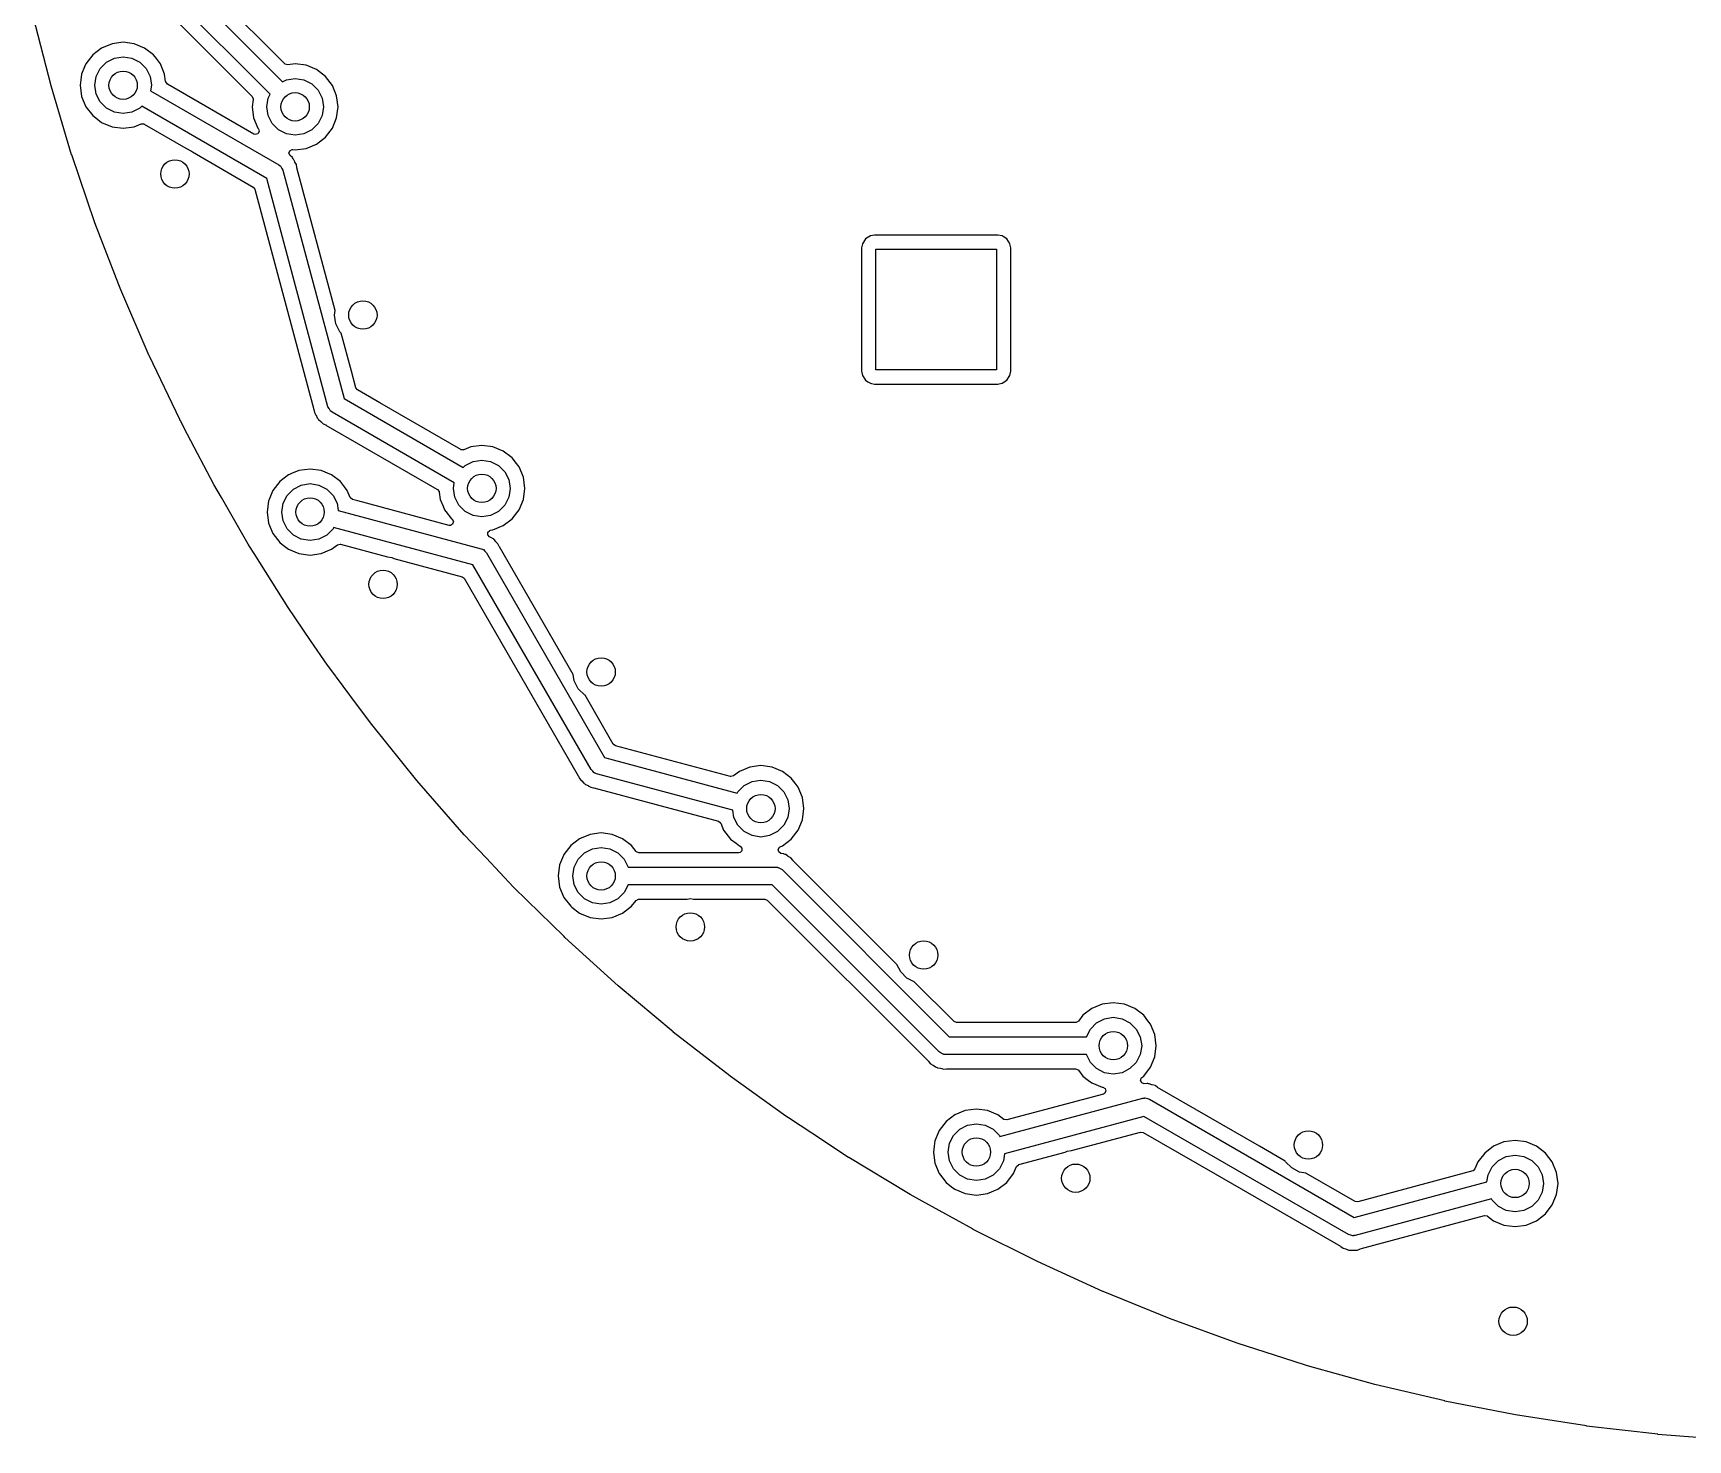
# Model space of a CAD drawing. Extents: x 0.8 to 5.53, y -4.15 to -1.35.
# Drawn here: x 3.499 to 4.417, y -3.527 to -2.747 of the extents above; entities that cross this region are included whole.
import ezdxf

# ---------------------------------------------------------------- set-up
doc = ezdxf.new("R2010")
doc.units = 0
doc.header["$MEASUREMENT"] = 0
doc.layers.add('BLACK', color=7, linetype='CONTINUOUS')

msp = doc.modelspace()

# ---------------------------------------------------------------- linework, layer by layer
at = {"layer": 'BLACK', "linetype": 'CONTINUOUS'}
for p, q in [((3.6386, -2.76368), (3.59189, -2.71696)), ((3.63042, -2.78057), (3.57503, -2.72519)), ((3.58343, -2.71967), (3.63738, -2.77361)), ((3.5699, -2.73122), (3.62048, -2.7818)), ((3.50889, -2.77586), (3.49895, -2.73729)), ((3.54274, -2.75252), (3.53699, -2.7549)), ((3.54891, -2.7517), (3.54274, -2.75252)), ((3.55508, -2.75252), (3.54891, -2.7517)), ((3.56083, -2.7549), (3.55508, -2.75252)), ((3.53205, -2.75869), (3.52826, -2.76363)), ((3.53699, -2.7549), (3.53205, -2.75869)), ((3.53617, -2.76629), (3.53965, -2.76281)), ((3.53965, -2.76281), (3.54404, -2.76057)), ((3.54404, -2.76057), (3.54891, -2.7598)), ((3.54891, -2.7598), (3.55378, -2.76057)), ((3.55378, -2.76057), (3.55817, -2.76281)), ((3.55817, -2.76281), (3.56165, -2.76629)), ((3.56577, -2.75869), (3.56083, -2.7549)), ((3.56083, -2.7549), (3.56083, -2.7549)), ((3.56736, -2.76076), (3.56577, -2.75869)), ((3.56956, -2.76363), (3.56736, -2.76076)), ((3.52546, -2.77252), (3.52506, -2.77555)), ((3.52588, -2.76938), (3.52546, -2.77252)), ((3.52756, -2.76531), (3.52588, -2.76938)), ((3.52826, -2.76363), (3.52756, -2.76531)), ((3.52826, -2.76363), (3.52826, -2.76363)), ((3.52826, -2.76363), (3.52826, -2.76363)), ((3.53316, -2.77555), (3.53393, -2.77068)), ((3.53393, -2.77068), (3.53617, -2.76629)), ((3.56165, -2.76629), (3.56389, -2.77068)), ((3.56389, -2.77068), (3.56466, -2.77555)), ((3.57194, -2.76938), (3.56956, -2.76363)), ((3.57248, -2.77349), (3.57194, -2.76938)), ((3.63738, -2.77361), (3.63947, -2.77255)), ((3.63879, -2.76384), (3.6386, -2.76368)), ((3.64022, -2.76422), (3.63879, -2.76384)), ((3.63947, -2.77255), (3.64433, -2.77178)), ((3.64433, -2.76368), (3.64022, -2.76422)), ((3.6505, -2.7645), (3.64433, -2.76368)), ((3.64433, -2.76368), (3.64433, -2.76368)), ((3.64433, -2.77178), (3.6492, -2.77255)), ((3.6492, -2.77255), (3.65359, -2.77479)), ((3.65626, -2.76688), (3.6505, -2.7645)), ((3.66119, -2.77067), (3.65626, -2.76688)), ((3.65626, -2.76688), (3.65626, -2.76688)), ((3.66121, -2.77068), (3.66119, -2.77067)), ((3.66498, -2.77561), (3.66121, -2.77068)), ((3.50891, -2.77593), (3.50889, -2.77586)), ((3.52033, -2.81408), (3.50891, -2.77593)), ((3.52506, -2.77555), (3.52588, -2.78172)), ((3.52588, -2.78172), (3.52826, -2.78747)), ((3.53393, -2.78042), (3.53316, -2.77555)), ((3.53617, -2.78481), (3.53393, -2.78042)), ((3.56466, -2.77555), (3.56416, -2.77867)), ((3.56416, -2.77867), (3.63528, -2.81973)), ((3.57253, -2.77374), (3.57248, -2.77349)), ((3.57343, -2.77491), (3.57253, -2.77374)), ((3.62144, -2.80263), (3.57343, -2.77491)), ((3.62048, -2.7818), (3.62104, -2.78316)), ((3.62935, -2.78266), (3.63042, -2.78057)), ((3.65359, -2.77479), (3.65707, -2.77827)), ((3.65707, -2.77827), (3.65931, -2.78266)), ((3.66737, -2.78136), (3.66498, -2.77561)), ((3.66818, -2.78753), (3.66737, -2.78136)), ((3.52826, -2.78747), (3.52826, -2.78747)), ((3.52826, -2.78747), (3.53205, -2.79241)), ((3.53965, -2.78829), (3.53617, -2.78481)), ((3.54404, -2.79053), (3.53965, -2.78829)), ((3.54891, -2.7913), (3.54404, -2.79053)), ((3.55378, -2.79053), (3.54891, -2.7913)), ((3.55817, -2.78829), (3.55378, -2.79053)), ((3.55925, -2.7872), (3.55817, -2.78829)), ((3.62859, -2.82724), (3.55925, -2.7872)), ((3.62103, -2.78341), (3.62049, -2.78753)), ((3.62049, -2.78753), (3.6213, -2.7937)), ((3.62104, -2.78316), (3.62103, -2.78341)), ((3.62858, -2.78753), (3.62935, -2.78266)), ((3.62935, -2.79239), (3.62858, -2.78753)), ((3.65931, -2.78266), (3.66008, -2.78753)), ((3.66008, -2.78753), (3.65931, -2.79239)), ((3.66737, -2.7937), (3.66818, -2.78753)), ((3.53205, -2.79241), (3.53373, -2.7937)), ((3.53373, -2.7937), (3.53699, -2.7962)), ((3.53699, -2.7962), (3.54274, -2.79858)), ((3.54274, -2.79858), (3.54891, -2.7994)), ((3.54891, -2.7994), (3.55508, -2.79858)), ((3.55508, -2.79858), (3.55891, -2.79699)), ((3.55891, -2.79699), (3.56039, -2.79699)), ((3.56039, -2.79699), (3.56062, -2.79711)), ((3.56062, -2.79711), (3.58361, -2.81038)), ((3.6213, -2.7937), (3.62368, -2.79945)), ((3.62368, -2.79945), (3.62368, -2.79945)), ((3.62368, -2.79945), (3.62394, -2.79978)), ((3.62394, -2.79978), (3.62432, -2.80121)), ((3.63159, -2.79678), (3.62935, -2.79239)), ((3.63508, -2.80027), (3.63159, -2.79678)), ((3.65707, -2.79678), (3.65359, -2.80027)), ((3.65931, -2.79239), (3.65707, -2.79678)), ((3.66119, -2.80439), (3.66498, -2.79945)), ((3.66498, -2.79945), (3.66737, -2.7937)), ((3.62215, -2.80287), (3.62144, -2.80263)), ((3.62358, -2.80249), (3.62215, -2.80287)), ((3.62432, -2.80121), (3.62358, -2.80249)), ((3.63947, -2.80251), (3.63508, -2.80027)), ((3.64433, -2.80328), (3.63947, -2.80251)), ((3.6492, -2.80251), (3.64433, -2.80328)), ((3.65359, -2.80027), (3.6492, -2.80251)), ((3.6505, -2.81056), (3.65626, -2.80818)), ((3.65626, -2.80818), (3.66119, -2.80439)), ((3.52035, -2.81415), (3.52033, -2.81408)), ((3.53324, -2.85183), (3.52035, -2.81415)), ((3.58361, -2.81038), (3.58689, -2.81205)), ((3.58689, -2.81205), (3.58742, -2.81258)), ((3.58742, -2.81258), (3.62112, -2.83204)), ((3.64087, -2.81329), (3.64132, -2.81188)), ((3.64155, -2.81459), (3.64087, -2.81329)), ((3.64132, -2.81188), (3.64263, -2.8112)), ((3.64279, -2.81563), (3.64155, -2.81459)), ((3.64263, -2.8112), (3.64304, -2.8112)), ((3.64294, -2.8159), (3.64279, -2.81563)), ((3.64325, -2.8163), (3.64294, -2.8159)), ((3.64304, -2.8112), (3.64433, -2.81137)), ((3.64348, -2.81653), (3.64325, -2.8163)), ((3.64416, -2.81799), (3.64348, -2.81653)), ((3.64348, -2.81653), (3.64348, -2.81653)), ((3.64424, -2.81814), (3.64416, -2.81799)), ((3.64504, -2.81954), (3.64424, -2.81814)), ((3.64433, -2.81137), (3.6505, -2.81056)), ((3.66254, -2.95392), (3.62859, -2.82724)), ((3.63528, -2.81973), (3.63597, -2.82027)), ((3.63597, -2.82027), (3.63613, -2.82035)), ((3.63613, -2.82035), (3.63618, -2.82044)), ((3.63618, -2.82044), (3.63638, -2.8206)), ((3.63638, -2.8206), (3.63694, -2.82168)), ((3.63694, -2.82168), (3.63757, -2.82272)), ((3.63757, -2.82272), (3.67152, -2.94941)), ((3.64533, -2.82113), (3.64504, -2.81954)), ((3.64536, -2.8213), (3.64533, -2.82113)), ((3.66658, -2.90047), (3.64536, -2.8213)), ((3.62112, -2.83204), (3.62202, -2.83321)), ((3.62202, -2.83321), (3.65475, -2.95535)), ((3.53327, -2.8519), (3.53324, -2.85183)), ((3.54657, -2.88635), (3.53327, -2.8519)), ((3.9591, -2.86346), (3.95864, -2.86576)), ((3.96084, -2.86084), (3.9591, -2.86346)), ((3.96346, -2.8591), (3.96084, -2.86084)), ((3.96576, -2.85864), (3.96346, -2.8591)), ((4.03424, -2.85864), (3.96576, -2.85864)), ((3.96576, -2.85864), (3.96576, -2.85864)), ((4.03654, -2.8591), (4.03424, -2.85864)), ((4.03424, -2.85864), (4.03424, -2.85864)), ((4.0372, -2.85954), (4.03654, -2.8591)), ((4.03654, -2.8591), (4.03654, -2.8591)), ((4.03654, -2.8591), (4.03654, -2.8591)), ((4.03916, -2.86084), (4.0372, -2.85954)), ((4.04003, -2.86215), (4.03916, -2.86084)), ((4.0409, -2.86346), (4.04003, -2.86215)), ((4.04136, -2.86576), (4.0409, -2.86346)), ((4.0409, -2.86346), (4.0409, -2.86346)), ((3.95864, -2.86576), (3.95864, -2.93424)), ((3.96654, -2.93346), (3.96654, -2.86654)), ((3.96654, -2.86654), (4.03346, -2.86654)), ((4.03346, -2.86654), (4.03346, -2.93346)), ((4.04136, -2.93424), (4.04136, -2.86576)), ((4.04136, -2.86576), (4.04136, -2.86576)), ((4.04136, -2.86576), (4.04136, -2.86576)), ((3.54761, -2.88905), (3.54657, -2.88635)), ((3.54764, -2.88912), (3.54761, -2.88905)), ((3.56341, -2.92569), (3.54764, -2.88912)), ((3.66617, -2.90304), (3.66658, -2.90047)), ((3.66694, -2.9079), (3.66617, -2.90304)), ((3.66918, -2.91229), (3.66694, -2.9079)), ((3.66995, -2.91307), (3.66918, -2.91229)), ((3.67562, -2.93424), (3.66995, -2.91307)), ((3.56345, -2.92576), (3.56341, -2.92569)), ((3.5803, -2.96101), (3.56345, -2.92576)), ((3.67809, -2.94343), (3.67562, -2.93424)), ((3.95864, -2.93424), (3.9591, -2.93654)), ((3.9591, -2.93654), (3.96084, -2.93916)), ((4.03346, -2.93346), (3.96654, -2.93346)), ((4.03916, -2.93916), (4.0409, -2.93654)), ((4.0409, -2.93654), (4.04136, -2.93424)), ((3.67899, -2.94461), (3.67809, -2.94343)), ((3.6914, -2.95177), (3.67899, -2.94461)), ((3.96084, -2.93916), (3.96215, -2.94003)), ((3.96215, -2.94003), (3.96346, -2.9409)), ((3.96346, -2.9409), (3.96403, -2.94101)), ((3.96403, -2.94101), (3.96576, -2.94136)), ((3.96576, -2.94136), (4.03424, -2.94136)), ((4.03424, -2.94136), (4.03562, -2.94108)), ((4.03424, -2.94136), (4.03424, -2.94136)), ((4.03562, -2.94108), (4.03654, -2.9409)), ((4.03654, -2.9409), (4.03916, -2.93916)), ((3.65475, -2.95535), (3.65478, -2.95551)), ((3.65478, -2.95551), (3.65505, -2.95703)), ((3.66317, -2.95496), (3.66254, -2.95392)), ((3.66373, -2.95605), (3.66317, -2.95496)), ((3.66392, -2.9562), (3.66373, -2.95605)), ((3.66398, -2.95629), (3.66392, -2.9562)), ((3.66414, -2.95637), (3.66398, -2.95629)), ((3.67152, -2.94941), (3.73756, -2.98754)), ((3.7362, -2.97764), (3.6914, -2.95177)), ((3.58063, -2.96169), (3.5803, -2.96101)), ((3.58066, -2.96175), (3.58063, -2.96169)), ((3.58463, -2.9693), (3.58066, -2.96175)), ((3.65505, -2.95703), (3.65506, -2.9571)), ((3.65506, -2.9571), (3.65571, -2.95822)), ((3.65571, -2.95822), (3.65587, -2.9585)), ((3.65587, -2.9585), (3.65595, -2.95865)), ((3.65595, -2.95865), (3.65663, -2.96011)), ((3.65663, -2.96011), (3.65663, -2.96011)), ((3.65663, -2.96011), (3.65663, -2.96011)), ((3.65663, -2.96011), (3.65686, -2.96034)), ((3.65686, -2.96034), (3.65716, -2.96074)), ((3.65716, -2.96074), (3.65732, -2.96102)), ((3.65732, -2.96102), (3.65856, -2.96205)), ((3.65856, -2.96205), (3.65868, -2.96217)), ((3.65868, -2.96217), (3.65983, -2.96331)), ((3.65983, -2.96331), (3.66129, -2.96399)), ((3.66129, -2.96399), (3.66144, -2.96407)), ((3.66144, -2.96407), (3.72289, -2.99955)), ((3.66483, -2.95691), (3.66414, -2.95637)), ((3.73265, -2.99607), (3.66483, -2.95691)), ((3.59922, -2.99699), (3.58463, -2.9693)), ((3.73642, -2.97775), (3.7362, -2.97764)), ((3.7379, -2.97775), (3.73642, -2.97775)), ((3.74173, -2.97616), (3.7379, -2.97775)), ((3.74791, -2.97535), (3.74173, -2.97616)), ((3.74304, -2.98422), (3.74791, -2.98345)), ((3.75408, -2.97616), (3.74791, -2.97535)), ((3.74791, -2.98345), (3.75277, -2.98422)), ((3.75983, -2.97854), (3.75408, -2.97616)), ((3.76477, -2.98233), (3.75983, -2.97854)), ((3.75983, -2.97854), (3.75983, -2.97854)), ((3.76713, -2.98541), (3.76477, -2.98233)), ((3.64071, -2.99167), (3.63577, -2.99546)), ((3.64129, -2.99143), (3.64071, -2.99167)), ((3.6424, -2.99097), (3.64129, -2.99143)), ((3.64646, -2.98929), (3.6424, -2.99097)), ((3.65263, -2.98847), (3.64646, -2.98929)), ((3.65881, -2.98929), (3.65263, -2.98847)), ((3.66456, -2.99167), (3.65881, -2.98929)), ((3.6695, -2.99546), (3.66456, -2.99167)), ((3.66456, -2.99167), (3.66456, -2.99167)), ((3.73756, -2.98754), (3.73865, -2.98645)), ((3.73865, -2.98645), (3.74304, -2.98422)), ((3.75277, -2.98422), (3.75716, -2.98645)), ((3.75716, -2.98645), (3.76065, -2.98994)), ((3.76065, -2.98994), (3.76288, -2.99433)), ((3.76856, -2.98727), (3.76713, -2.98541)), ((3.77094, -2.99302), (3.76856, -2.98727)), ((3.77175, -2.99919), (3.77094, -2.99302)), ((3.59925, -2.99705), (3.59922, -2.99699)), ((3.60346, -3.00434), (3.59925, -2.99705)), ((3.63147, -3.00164), (3.62993, -3.00536)), ((3.63198, -3.0004), (3.63147, -3.00164)), ((3.63577, -2.99546), (3.63198, -3.0004)), ((3.63198, -3.0004), (3.63198, -3.0004)), ((3.63198, -3.0004), (3.63198, -3.0004)), ((3.63989, -3.00306), (3.64338, -2.99958)), ((3.64338, -2.99958), (3.64777, -2.99734)), ((3.64777, -2.99734), (3.65263, -2.99657)), ((3.65263, -2.99657), (3.6575, -2.99734)), ((3.6575, -2.99734), (3.66189, -2.99958)), ((3.66189, -2.99958), (3.66538, -3.00306)), ((3.6717, -2.99833), (3.6695, -2.99546)), ((3.67329, -3.0004), (3.6717, -2.99833)), ((3.67487, -3.00423), (3.67329, -3.0004)), ((3.72289, -2.99955), (3.72338, -2.99983)), ((3.72338, -2.99983), (3.72428, -3.001)), ((3.72428, -3.001), (3.72433, -3.00125)), ((3.72433, -3.00125), (3.72487, -3.00537)), ((3.73216, -2.99919), (3.73265, -2.99607)), ((3.73293, -3.00406), (3.73216, -2.99919)), ((3.76288, -2.99433), (3.76365, -2.99919)), ((3.76365, -2.99919), (3.76288, -3.00406)), ((3.77094, -3.00537), (3.77175, -2.99919)), ((3.61831, -3.03006), (3.60346, -3.00434)), ((3.6296, -3.00615), (3.62879, -3.01232)), ((3.62993, -3.00536), (3.6296, -3.00615)), ((3.63689, -3.01232), (3.63766, -3.00745)), ((3.63766, -3.00745), (3.63989, -3.00306)), ((3.66538, -3.00306), (3.66761, -3.00745)), ((3.66761, -3.00745), (3.66824, -3.01141)), ((3.67499, -3.00446), (3.67487, -3.00423)), ((3.67616, -3.00536), (3.67499, -3.00446)), ((3.67911, -3.00615), (3.67616, -3.00536)), ((3.7297, -3.0197), (3.67911, -3.00615)), ((3.72487, -3.00537), (3.72638, -3.00899)), ((3.72638, -3.00899), (3.72726, -3.01112)), ((3.72726, -3.01112), (3.72794, -3.01201)), ((3.73517, -3.00845), (3.73293, -3.00406)), ((3.73865, -3.01193), (3.73517, -3.00845)), ((3.76065, -3.00845), (3.75716, -3.01193)), ((3.76288, -3.00406), (3.76065, -3.00845)), ((3.76477, -3.01606), (3.76856, -3.01112)), ((3.76856, -3.01112), (3.77094, -3.00537)), ((3.62879, -3.01232), (3.6296, -3.01849)), ((3.6296, -3.01849), (3.63198, -3.02424)), ((3.63766, -3.01719), (3.63689, -3.01232)), ((3.63989, -3.02158), (3.63766, -3.01719)), ((3.66824, -3.01141), (3.74749, -3.03264)), ((3.72794, -3.01201), (3.73104, -3.01606)), ((3.73045, -3.01975), (3.7297, -3.0197)), ((3.73173, -3.01901), (3.73045, -3.01975)), ((3.73104, -3.01606), (3.73104, -3.01606)), ((3.73104, -3.01606), (3.73104, -3.01606)), ((3.73104, -3.01606), (3.73138, -3.01631)), ((3.73138, -3.01631), (3.73211, -3.01759)), ((3.73211, -3.01759), (3.73173, -3.01901)), ((3.74304, -3.01417), (3.73865, -3.01193)), ((3.74791, -3.01494), (3.74304, -3.01417)), ((3.75277, -3.01417), (3.74791, -3.01494)), ((3.75716, -3.01193), (3.75277, -3.01417)), ((3.75408, -3.02223), (3.75983, -3.01985)), ((3.75983, -3.01985), (3.76477, -3.01606)), ((3.63198, -3.02424), (3.63198, -3.02424)), ((3.63198, -3.02424), (3.63577, -3.02918)), ((3.63577, -3.02918), (3.63699, -3.03011)), ((3.64338, -3.02506), (3.63989, -3.02158)), ((3.64777, -3.0273), (3.64338, -3.02506)), ((3.65263, -3.02807), (3.64777, -3.0273)), ((3.6575, -3.0273), (3.65263, -3.02807)), ((3.66189, -3.02506), (3.6575, -3.0273)), ((3.66538, -3.02158), (3.66189, -3.02506)), ((3.66571, -3.02092), (3.66538, -3.02158)), ((3.74298, -3.04162), (3.66571, -3.02092)), ((3.75123, -3.02497), (3.75129, -3.02349)), ((3.75223, -3.02606), (3.75123, -3.02497)), ((3.75129, -3.02349), (3.7522, -3.02267)), ((3.7522, -3.02267), (3.75238, -3.0225)), ((3.75368, -3.02674), (3.75223, -3.02606)), ((3.75238, -3.0225), (3.75279, -3.0224)), ((3.75279, -3.0224), (3.75408, -3.02223)), ((3.75391, -3.02696), (3.75368, -3.02674)), ((3.75368, -3.02674), (3.75368, -3.02674)), ((3.75368, -3.02674), (3.75368, -3.02674)), ((3.75431, -3.02727), (3.75391, -3.02696)), ((3.75459, -3.02743), (3.75431, -3.02727)), ((3.75562, -3.02867), (3.75459, -3.02743)), ((3.75574, -3.02879), (3.75562, -3.02867)), ((3.75688, -3.02993), (3.75574, -3.02879)), ((3.61917, -3.03154), (3.61831, -3.03006)), ((3.61921, -3.03161), (3.61917, -3.03154)), ((3.62157, -3.03535), (3.61921, -3.03161)), ((3.64044, -3.0653), (3.62157, -3.03535)), ((3.63699, -3.03011), (3.64071, -3.03297)), ((3.64071, -3.03297), (3.64646, -3.03535)), ((3.64646, -3.03535), (3.65263, -3.03617)), ((3.65263, -3.03617), (3.65881, -3.03535)), ((3.65881, -3.03535), (3.66456, -3.03297)), ((3.66456, -3.03297), (3.66785, -3.03045)), ((3.66785, -3.03045), (3.66928, -3.03006)), ((3.66928, -3.03006), (3.66952, -3.03011)), ((3.66952, -3.03011), (3.69556, -3.03709)), ((3.69556, -3.03709), (3.69799, -3.03747)), ((3.69799, -3.03747), (3.69909, -3.03804)), ((3.69909, -3.03804), (3.73701, -3.04819)), ((3.74749, -3.03264), (3.7483, -3.03299)), ((3.7483, -3.03299), (3.74848, -3.03302)), ((3.74848, -3.03302), (3.74855, -3.0331)), ((3.74855, -3.0331), (3.74878, -3.03319)), ((3.74878, -3.03319), (3.7496, -3.0341)), ((3.7496, -3.0341), (3.75048, -3.03494)), ((3.75048, -3.03494), (3.81606, -3.14852)), ((3.75756, -3.0314), (3.75688, -3.02993)), ((3.75764, -3.03155), (3.75756, -3.0314)), ((3.79858, -3.10246), (3.75764, -3.03155)), ((3.80856, -3.15521), (3.74298, -3.04162)), ((3.73701, -3.04819), (3.73818, -3.04909)), ((3.73818, -3.04909), (3.8014, -3.1586)), ((3.64048, -3.06536), (3.64044, -3.0653)), ((3.65293, -3.08351), (3.64048, -3.06536)), ((3.66236, -3.09727), (3.65293, -3.08351)), ((3.66301, -3.0982), (3.66236, -3.09727)), ((3.66305, -3.09826), (3.66301, -3.0982)), ((3.67895, -3.11962), (3.66305, -3.09826)), ((3.79913, -3.10591), (3.79858, -3.10246)), ((3.80137, -3.1103), (3.79913, -3.10591)), ((3.80485, -3.11378), (3.80137, -3.1103)), ((3.68683, -3.13021), (3.67895, -3.11962)), ((3.80523, -3.11398), (3.80485, -3.11378)), ((3.82086, -3.14105), (3.80523, -3.11398)), ((3.68688, -3.13026), (3.68683, -3.13021)), ((3.71188, -3.16126), (3.68688, -3.13026)), ((3.81606, -3.14852), (3.88966, -3.16824)), ((3.82203, -3.14195), (3.82086, -3.14105)), ((3.88585, -3.15905), (3.82203, -3.14195)), ((3.80944, -3.15605), (3.80856, -3.15521)), ((3.81026, -3.15695), (3.80944, -3.15605)), ((3.81049, -3.15705), (3.81026, -3.15695)), ((3.81056, -3.15712), (3.81049, -3.15705)), ((3.81074, -3.15716), (3.81056, -3.15712)), ((3.81155, -3.1575), (3.81074, -3.15716)), ((3.88713, -3.17775), (3.81155, -3.1575)), ((3.89081, -3.15619), (3.88752, -3.15872)), ((3.89656, -3.15381), (3.89081, -3.15619)), ((3.90273, -3.15299), (3.89656, -3.15381)), ((3.90891, -3.15381), (3.90273, -3.15299)), ((3.90273, -3.15299), (3.90273, -3.15299)), ((3.91466, -3.15619), (3.90891, -3.15381)), ((3.9196, -3.15998), (3.91466, -3.15619)), ((3.91466, -3.15619), (3.91466, -3.15619)), ((3.71193, -3.16132), (3.71188, -3.16126)), ((3.73811, -3.19133), (3.71193, -3.16132)), ((3.8014, -3.1586), (3.80148, -3.15875)), ((3.80148, -3.15875), (3.80216, -3.16021)), ((3.80216, -3.16021), (3.80216, -3.16021)), ((3.80216, -3.16021), (3.80216, -3.16021)), ((3.80216, -3.16021), (3.8033, -3.16135)), ((3.8033, -3.16135), (3.80342, -3.16148)), ((3.80342, -3.16148), (3.80445, -3.16272)), ((3.80445, -3.16272), (3.80473, -3.16288)), ((3.80473, -3.16288), (3.80513, -3.16318)), ((3.80513, -3.16318), (3.80536, -3.16341)), ((3.80536, -3.16341), (3.80536, -3.16341)), ((3.80536, -3.16341), (3.80682, -3.16409)), ((3.80682, -3.16409), (3.80697, -3.16417)), ((3.80697, -3.16417), (3.80837, -3.16498)), ((3.80837, -3.16498), (3.80996, -3.16526)), ((3.80996, -3.16526), (3.81012, -3.16529)), ((3.81012, -3.16529), (3.87921, -3.18381)), ((3.88609, -3.1591), (3.88585, -3.15905)), ((3.88752, -3.15872), (3.88609, -3.1591)), ((3.88999, -3.16758), (3.89348, -3.1641)), ((3.89348, -3.1641), (3.89787, -3.16186)), ((3.89787, -3.16186), (3.90273, -3.16109)), ((3.90273, -3.16109), (3.9076, -3.16186)), ((3.9076, -3.16186), (3.91199, -3.1641)), ((3.91199, -3.1641), (3.91547, -3.16758)), ((3.9217, -3.16272), (3.9196, -3.15998)), ((3.92339, -3.16492), (3.9217, -3.16272)), ((3.92577, -3.17067), (3.92339, -3.16492)), ((3.88966, -3.16824), (3.88999, -3.16758)), ((3.91547, -3.16758), (3.91771, -3.17197)), ((3.91771, -3.17197), (3.91848, -3.17684)), ((3.92658, -3.17684), (3.92577, -3.17067)), ((3.87921, -3.18381), (3.88038, -3.1847)), ((3.88038, -3.1847), (3.8805, -3.18493)), ((3.8805, -3.18493), (3.88208, -3.18876)), ((3.88776, -3.18171), (3.88713, -3.17775)), ((3.88999, -3.1861), (3.88776, -3.18171)), ((3.91771, -3.18171), (3.91547, -3.1861)), ((3.91848, -3.17684), (3.91771, -3.18171)), ((3.92339, -3.18876), (3.92577, -3.18301)), ((3.92577, -3.18301), (3.92658, -3.17684)), ((3.73816, -3.19138), (3.73811, -3.19133)), ((3.75027, -3.20421), (3.73816, -3.19138)), ((3.80218, -3.19353), (3.79724, -3.19732)), ((3.80793, -3.19114), (3.80218, -3.19353)), ((3.81411, -3.19033), (3.80793, -3.19114)), ((3.82028, -3.19114), (3.81411, -3.19033)), ((3.82603, -3.19353), (3.82028, -3.19114)), ((3.83097, -3.19732), (3.82603, -3.19353)), ((3.82603, -3.19353), (3.82603, -3.19353)), ((3.88208, -3.18876), (3.88587, -3.1937)), ((3.88587, -3.1937), (3.88895, -3.19606)), ((3.89348, -3.18958), (3.88999, -3.1861)), ((3.89787, -3.19182), (3.89348, -3.18958)), ((3.90273, -3.19259), (3.89787, -3.19182)), ((3.9076, -3.19182), (3.90273, -3.19259)), ((3.91199, -3.18958), (3.9076, -3.19182)), ((3.91547, -3.1861), (3.91199, -3.18958)), ((3.91466, -3.19749), (3.9196, -3.1937)), ((3.9196, -3.1937), (3.92339, -3.18876)), ((3.79325, -3.20276), (3.79213, -3.20545)), ((3.79346, -3.20225), (3.79325, -3.20276)), ((3.79724, -3.19732), (3.79346, -3.20225)), ((3.79346, -3.20225), (3.79346, -3.20225)), ((3.79346, -3.20225), (3.79346, -3.20225)), ((3.80137, -3.20492), (3.80485, -3.20144)), ((3.80485, -3.20144), (3.80924, -3.1992)), ((3.80924, -3.1992), (3.81411, -3.19843)), ((3.81411, -3.19843), (3.81897, -3.1992)), ((3.81897, -3.1992), (3.82336, -3.20144)), ((3.82336, -3.20144), (3.82685, -3.20492)), ((3.83349, -3.20061), (3.83097, -3.19732)), ((3.83366, -3.2008), (3.83349, -3.20061)), ((3.83502, -3.20136), (3.83366, -3.2008)), ((3.89046, -3.20136), (3.83502, -3.20136)), ((3.88895, -3.19606), (3.89081, -3.19749)), ((3.8912, -3.20122), (3.89046, -3.20136)), ((3.89081, -3.19749), (3.8912, -3.19765)), ((3.8912, -3.19765), (3.89224, -3.1987)), ((3.89224, -3.20017), (3.8912, -3.20122)), ((3.89224, -3.1987), (3.89224, -3.20017)), ((3.9123, -3.19944), (3.91309, -3.19819)), ((3.91262, -3.20088), (3.9123, -3.19944)), ((3.91386, -3.20167), (3.91262, -3.20088)), ((3.91309, -3.19819), (3.91346, -3.19799)), ((3.91346, -3.19799), (3.91466, -3.19749)), ((3.91544, -3.20195), (3.91386, -3.20167)), ((3.91572, -3.20211), (3.91544, -3.20195)), ((3.91619, -3.2023), (3.91572, -3.20211)), ((3.91649, -3.20238), (3.91619, -3.2023)), ((3.91766, -3.2032), (3.91649, -3.20238)), ((3.91649, -3.20238), (3.91649, -3.20238)), ((3.91649, -3.20238), (3.91649, -3.20238)), ((3.91782, -3.20331), (3.91766, -3.2032)), ((3.91796, -3.2034), (3.91782, -3.20331)), ((3.91936, -3.20421), (3.91796, -3.2034)), ((3.76549, -3.22035), (3.75027, -3.20421)), ((3.79107, -3.20801), (3.79026, -3.21418)), ((3.79213, -3.20545), (3.79107, -3.20801)), ((3.79836, -3.21418), (3.79913, -3.20931)), ((3.79913, -3.20931), (3.80137, -3.20492)), ((3.82685, -3.20492), (3.82906, -3.20926)), ((3.82906, -3.20926), (3.91099, -3.20926)), ((3.91099, -3.20926), (3.91186, -3.20938)), ((3.91186, -3.20938), (3.91204, -3.20937)), ((3.91204, -3.20937), (3.91213, -3.20942)), ((3.91213, -3.20942), (3.91238, -3.20946)), ((3.91238, -3.20946), (3.91341, -3.21011)), ((3.91341, -3.21011), (3.91447, -3.2107)), ((3.91447, -3.2107), (4.00722, -3.30344)), ((3.9204, -3.20545), (3.91936, -3.20421)), ((3.92051, -3.20557), (3.9204, -3.20545)), ((3.97824, -3.2633), (3.92051, -3.20557)), ((3.76554, -3.2204), (3.76549, -3.22035)), ((3.77303, -3.22775), (3.76554, -3.2204)), ((3.79026, -3.21418), (3.79107, -3.22035)), ((3.79107, -3.22035), (3.79346, -3.2261)), ((3.79913, -3.21904), (3.79836, -3.21418)), ((3.80137, -3.22343), (3.79913, -3.21904)), ((3.82906, -3.2191), (3.82685, -3.22343)), ((3.90896, -3.2191), (3.82906, -3.2191)), ((4.0017, -3.31184), (3.90896, -3.2191)), ((3.79354, -3.24786), (3.77303, -3.22775)), ((3.79346, -3.2261), (3.79346, -3.2261)), ((3.79346, -3.2261), (3.79724, -3.23104)), ((3.79724, -3.23104), (3.79777, -3.23144)), ((3.79777, -3.23144), (3.80218, -3.23483)), ((3.80485, -3.22692), (3.80137, -3.22343)), ((3.80924, -3.22916), (3.80485, -3.22692)), ((3.81411, -3.22993), (3.80924, -3.22916)), ((3.81897, -3.22916), (3.81411, -3.22993)), ((3.82336, -3.22692), (3.81897, -3.22916)), ((3.82685, -3.22343), (3.82336, -3.22692)), ((3.82603, -3.23483), (3.83097, -3.23104)), ((3.83097, -3.23104), (3.83349, -3.22775)), ((3.83349, -3.22775), (3.83477, -3.22701)), ((3.83477, -3.22701), (3.83502, -3.22699)), ((3.83502, -3.22699), (3.86184, -3.22699)), ((3.86184, -3.22699), (3.8636, -3.22671)), ((3.8636, -3.22671), (3.86536, -3.22699)), ((3.86536, -3.22699), (3.90489, -3.22699)), ((3.90489, -3.22699), (3.90625, -3.22756)), ((3.90625, -3.22756), (3.99566, -3.31697)), ((3.80218, -3.23483), (3.80793, -3.23721)), ((3.80793, -3.23721), (3.81411, -3.23802)), ((3.81411, -3.23802), (3.82028, -3.23721)), ((3.82028, -3.23721), (3.82603, -3.23483)), ((3.79398, -3.24829), (3.79354, -3.24786)), ((3.79403, -3.24834), (3.79398, -3.24829)), ((3.82352, -3.2751), (3.79403, -3.24834)), ((3.9803, -3.26734), (3.97824, -3.2633)), ((3.98378, -3.27082), (3.9803, -3.26734)), ((3.82358, -3.27515), (3.82352, -3.2751)), ((3.85409, -3.30075), (3.82358, -3.27515)), ((3.98782, -3.27288), (3.98378, -3.27082)), ((4.00992, -3.29498), (3.98782, -3.27288)), ((4.09209, -3.28533), (4.08634, -3.28771)), ((4.09826, -3.28452), (4.09209, -3.28533)), ((4.10444, -3.28533), (4.09826, -3.28452)), ((4.11019, -3.28771), (4.10444, -3.28533)), ((4.01128, -3.29555), (4.00992, -3.29498)), ((4.07735, -3.29555), (4.01128, -3.29555)), ((4.0776, -3.29553), (4.07735, -3.29555)), ((4.07888, -3.29479), (4.0776, -3.29553)), ((4.0814, -3.2915), (4.07888, -3.29479)), ((4.08634, -3.28771), (4.0814, -3.2915)), ((4.08552, -3.29911), (4.08901, -3.29562)), ((4.08901, -3.29562), (4.0934, -3.29338)), ((4.0934, -3.29338), (4.09826, -3.29261)), ((4.09826, -3.29261), (4.10313, -3.29338)), ((4.10313, -3.29338), (4.10752, -3.29562)), ((4.10752, -3.29562), (4.11101, -3.29911)), ((4.11513, -3.2915), (4.11019, -3.28771)), ((4.11019, -3.28771), (4.11019, -3.28771)), ((4.11749, -3.29457), (4.11513, -3.2915)), ((4.11892, -3.29644), (4.11749, -3.29457)), ((3.85414, -3.3008), (3.85409, -3.30075)), ((3.88554, -3.32513), (3.85414, -3.3008)), ((4.00722, -3.30344), (4.08332, -3.30344)), ((4.08332, -3.30344), (4.08552, -3.29911)), ((4.11101, -3.29911), (4.11324, -3.3035)), ((4.11324, -3.3035), (4.11401, -3.30836)), ((4.1213, -3.30219), (4.11892, -3.29644)), ((4.12211, -3.30836), (4.1213, -3.30219)), ((4.00277, -3.31243), (4.0017, -3.31184)), ((4.00379, -3.31308), (4.00277, -3.31243)), ((4.00404, -3.31312), (4.00379, -3.31308)), ((4.00413, -3.31317), (4.00404, -3.31312)), ((4.00431, -3.31316), (4.00413, -3.31317)), ((4.00518, -3.31328), (4.00431, -3.31316)), ((4.08332, -3.31328), (4.00518, -3.31328)), ((4.08552, -3.31762), (4.08332, -3.31328)), ((4.11324, -3.31323), (4.11101, -3.31762)), ((4.11401, -3.30836), (4.11324, -3.31323)), ((4.1213, -3.31453), (4.12211, -3.30836)), ((3.99566, -3.31697), (3.99577, -3.31709)), ((3.99577, -3.31709), (3.99681, -3.31833)), ((3.99681, -3.31833), (3.99821, -3.31914)), ((3.99821, -3.31914), (3.99835, -3.31923)), ((3.99835, -3.31923), (3.99968, -3.32016)), ((3.99968, -3.32016), (3.99999, -3.32024)), ((3.99999, -3.32024), (4.00045, -3.32043)), ((4.00045, -3.32043), (4.00073, -3.32059)), ((4.00073, -3.32059), (4.00073, -3.32059)), ((4.00073, -3.32059), (4.00232, -3.32087)), ((4.00232, -3.32087), (4.00248, -3.32091)), ((4.00248, -3.32091), (4.00322, -3.3211)), ((4.00322, -3.3211), (4.00404, -3.32132)), ((4.00404, -3.32132), (4.00565, -3.32118)), ((4.00404, -3.32132), (4.00404, -3.32132)), ((4.00404, -3.32132), (4.00404, -3.32132)), ((4.00565, -3.32118), (4.00582, -3.32118)), ((4.00582, -3.32118), (4.07735, -3.32118)), ((4.07735, -3.32118), (4.07871, -3.32174)), ((4.07871, -3.32174), (4.07888, -3.32193)), ((4.07888, -3.32193), (4.0814, -3.32522)), ((4.08901, -3.3211), (4.08552, -3.31762)), ((4.0934, -3.32334), (4.08901, -3.3211)), ((4.09826, -3.32411), (4.0934, -3.32334)), ((4.10313, -3.32334), (4.09826, -3.32411)), ((4.10752, -3.3211), (4.10313, -3.32334)), ((4.11101, -3.31762), (4.10752, -3.3211)), ((4.11513, -3.32522), (4.11892, -3.32028)), ((4.11892, -3.32028), (4.1213, -3.31453)), ((3.88562, -3.32519), (3.88554, -3.32513)), ((3.88568, -3.32524), (3.88562, -3.32519)), ((3.91664, -3.34737), (3.88568, -3.32524)), ((4.0814, -3.32522), (4.08448, -3.32758)), ((4.08448, -3.32758), (4.08634, -3.32901)), ((4.08634, -3.32901), (4.09209, -3.33139)), ((4.09209, -3.33139), (4.09247, -3.33144)), ((4.09247, -3.33144), (4.09251, -3.33145)), ((4.09251, -3.33145), (4.09379, -3.33219)), ((4.09379, -3.33219), (4.09417, -3.33361)), ((4.11335, -3.32771), (4.11379, -3.3263)), ((4.11403, -3.32902), (4.11335, -3.32771)), ((4.11379, -3.3263), (4.1141, -3.32601)), ((4.11544, -3.32947), (4.11403, -3.32902)), ((4.1141, -3.32601), (4.11513, -3.32522)), ((4.11704, -3.32933), (4.11544, -3.32947)), ((4.11725, -3.32938), (4.11704, -3.32933)), ((4.11735, -3.32941), (4.11725, -3.32938)), ((4.11785, -3.32947), (4.11735, -3.32941)), ((4.11817, -3.32947), (4.11785, -3.32947)), ((4.11968, -3.33003), (4.11817, -3.32947)), ((4.11817, -3.32947), (4.11817, -3.32947)), ((4.11985, -3.33008), (4.11968, -3.33003)), ((4.12141, -3.3305), (4.11985, -3.33008)), ((4.12166, -3.33067), (4.12141, -3.3305)), ((4.12273, -3.33142), (4.12166, -3.33067)), ((4.12287, -3.33151), (4.12273, -3.33142)), ((4.17939, -3.36414), (4.12287, -3.33151)), ((4.0354, -3.35877), (4.11463, -3.33754)), ((4.09275, -3.33523), (4.03921, -3.34957)), ((4.09343, -3.33489), (4.09275, -3.33523)), ((4.09417, -3.33361), (4.09343, -3.33489)), ((4.11463, -3.33754), (4.11551, -3.33743)), ((4.11551, -3.33743), (4.11567, -3.33737)), ((4.11567, -3.33737), (4.11578, -3.3374)), ((4.11578, -3.3374), (4.11602, -3.33737)), ((4.11602, -3.33737), (4.11718, -3.33774)), ((4.11718, -3.33774), (4.11837, -3.33803)), ((4.11837, -3.33803), (4.23195, -3.40361)), ((3.91808, -3.34839), (3.91664, -3.34737)), ((3.91814, -3.34844), (3.91808, -3.34839)), ((3.93109, -3.35695), (3.91814, -3.34844)), ((4.00546, -3.3505), (4.00167, -3.35544)), ((4.0104, -3.34671), (4.00546, -3.3505)), ((4.01615, -3.34433), (4.0104, -3.34671)), ((4.02232, -3.34352), (4.01615, -3.34433)), ((4.02849, -3.34433), (4.02232, -3.34352)), ((4.03424, -3.34671), (4.02849, -3.34433)), ((4.03754, -3.34924), (4.03424, -3.34671)), ((4.03774, -3.34938), (4.03754, -3.34924)), ((4.03921, -3.34957), (4.03774, -3.34938)), ((4.11521, -3.34757), (4.03792, -3.36828)), ((4.2288, -3.41315), (4.11521, -3.34757)), ((3.95141, -3.37032), (3.93109, -3.35695)), ((4.00134, -3.35625), (3.99929, -3.36119)), ((4.00167, -3.35544), (4.00134, -3.35625)), ((4.00167, -3.35544), (4.00167, -3.35544)), ((4.00167, -3.35544), (4.00167, -3.35544)), ((4.00734, -3.3625), (4.00958, -3.35811)), ((4.00958, -3.35811), (4.01306, -3.35462)), ((4.01306, -3.35462), (4.01745, -3.35239)), ((4.01745, -3.35239), (4.02232, -3.35162)), ((4.02232, -3.35162), (4.02719, -3.35239)), ((4.02719, -3.35239), (4.03158, -3.35462)), ((4.03158, -3.35462), (4.03506, -3.35811)), ((4.03506, -3.35811), (4.0354, -3.35877)), ((4.07502, -3.36651), (4.11332, -3.35625)), ((4.11332, -3.35625), (4.11479, -3.35644)), ((4.11479, -3.35644), (4.15476, -3.37952)), ((3.9989, -3.36414), (3.99847, -3.36737)), ((3.99847, -3.36737), (3.99929, -3.37354)), ((3.99929, -3.36119), (3.9989, -3.36414)), ((4.00657, -3.36737), (4.00734, -3.3625)), ((4.00734, -3.37223), (4.00657, -3.36737)), ((4.03792, -3.36828), (4.0373, -3.37223)), ((4.04584, -3.37433), (4.07148, -3.36746)), ((4.07148, -3.36746), (4.07259, -3.3669)), ((4.07259, -3.3669), (4.07502, -3.36651)), ((4.19358, -3.37234), (4.17939, -3.36414)), ((4.30431, -3.36793), (4.30052, -3.37287)), ((4.30925, -3.36414), (4.30431, -3.36793)), ((4.315, -3.36176), (4.30925, -3.36414)), ((4.32117, -3.36095), (4.315, -3.36176)), ((4.31631, -3.36982), (4.32117, -3.36905)), ((4.32734, -3.36176), (4.32117, -3.36095)), ((4.32117, -3.36095), (4.32117, -3.36095)), ((4.32117, -3.36905), (4.32604, -3.36982)), ((4.3331, -3.36414), (4.32734, -3.36176)), ((4.33803, -3.36793), (4.3331, -3.36414)), ((4.3331, -3.36414), (4.3331, -3.36414)), ((4.3399, -3.37036), (4.33803, -3.36793)), ((3.95148, -3.37036), (3.95141, -3.37032)), ((3.98468, -3.3904), (3.95148, -3.37036)), ((3.99929, -3.37354), (4.00167, -3.37929)), ((4.00958, -3.37662), (4.00734, -3.37223)), ((4.01306, -3.38011), (4.00958, -3.37662)), ((4.03506, -3.37662), (4.03158, -3.38011)), ((4.0373, -3.37223), (4.03506, -3.37662)), ((4.04297, -3.37929), (4.04456, -3.37545)), ((4.04456, -3.37545), (4.0456, -3.37441)), ((4.0456, -3.37441), (4.04584, -3.37433)), ((4.19378, -3.37272), (4.19358, -3.37234)), ((4.19726, -3.3762), (4.19378, -3.37272)), ((4.20165, -3.37844), (4.19726, -3.3762)), ((4.2051, -3.37899), (4.20165, -3.37844)), ((4.29765, -3.37783), (4.23384, -3.39493)), ((4.29789, -3.37775), (4.29765, -3.37783)), ((4.29893, -3.3767), (4.29789, -3.37775)), ((4.30052, -3.37287), (4.29893, -3.3767)), ((4.3062, -3.37993), (4.30843, -3.37554)), ((4.30843, -3.37554), (4.31192, -3.37205)), ((4.31192, -3.37205), (4.31631, -3.36982)), ((4.32604, -3.36982), (4.33043, -3.37205)), ((4.33043, -3.37205), (4.33391, -3.37554)), ((4.33391, -3.37554), (4.33615, -3.37993)), ((4.34182, -3.37287), (4.3399, -3.37036)), ((4.34421, -3.37862), (4.34182, -3.37287)), ((4.34502, -3.38479), (4.34421, -3.37862)), ((4.00167, -3.37929), (4.00185, -3.37952)), ((4.00185, -3.37952), (4.00546, -3.38423)), ((4.00546, -3.38423), (4.00853, -3.38659)), ((4.00853, -3.38659), (4.0104, -3.38802)), ((4.01745, -3.38234), (4.01306, -3.38011)), ((4.02232, -3.38311), (4.01745, -3.38234)), ((4.02719, -3.38234), (4.02232, -3.38311)), ((4.03158, -3.38011), (4.02719, -3.38234)), ((4.03424, -3.38802), (4.03918, -3.38423)), ((4.03918, -3.38423), (4.04297, -3.37929)), ((4.15476, -3.37952), (4.22429, -3.41966)), ((4.23238, -3.39474), (4.2051, -3.37899)), ((4.23195, -3.40361), (4.30557, -3.38388)), ((4.30557, -3.38388), (4.3062, -3.37993)), ((4.33615, -3.37993), (4.33692, -3.38479)), ((4.33692, -3.38479), (4.33615, -3.38966)), ((4.34421, -3.39097), (4.34502, -3.38479)), ((3.98557, -3.39094), (3.98468, -3.3904)), ((3.98564, -3.39097), (3.98557, -3.39094)), ((3.99215, -3.39457), (3.98564, -3.39097)), ((4.02051, -3.41021), (3.99215, -3.39457)), ((4.0104, -3.38802), (4.01615, -3.3904)), ((4.01615, -3.3904), (4.02232, -3.39121)), ((4.02232, -3.39121), (4.02849, -3.3904)), ((4.02849, -3.3904), (4.03424, -3.38802)), ((4.23384, -3.39493), (4.23238, -3.39474)), ((4.3081, -3.39339), (4.23253, -3.41364)), ((4.30843, -3.39405), (4.3081, -3.39339)), ((4.31192, -3.39753), (4.30843, -3.39405)), ((4.33391, -3.39405), (4.33043, -3.39753)), ((4.33615, -3.38966), (4.33391, -3.39405)), ((4.33803, -3.40166), (4.34182, -3.39672)), ((4.34182, -3.39672), (4.34421, -3.39097)), ((4.2352, -3.4211), (4.30428, -3.40259)), ((4.30428, -3.40259), (4.30575, -3.40278)), ((4.30575, -3.40278), (4.30596, -3.40292)), ((4.30596, -3.40292), (4.30925, -3.40545)), ((4.30925, -3.40545), (4.315, -3.40783)), ((4.31631, -3.39977), (4.31192, -3.39753)), ((4.32117, -3.40054), (4.31631, -3.39977)), ((4.32604, -3.39977), (4.32117, -3.40054)), ((4.33043, -3.39753), (4.32604, -3.39977)), ((4.32734, -3.40783), (4.3331, -3.40545)), ((4.3331, -3.40545), (4.33803, -3.40166)), ((4.02057, -3.41025), (4.02051, -3.41021)), ((4.05616, -3.42812), (4.02057, -3.41025)), ((4.22998, -3.41344), (4.2288, -3.41315)), ((4.23114, -3.41381), (4.22998, -3.41344)), ((4.23139, -3.41378), (4.23114, -3.41381)), ((4.23149, -3.4138), (4.23139, -3.41378)), ((4.23166, -3.41374), (4.23149, -3.4138)), ((4.23253, -3.41364), (4.23166, -3.41374)), ((4.315, -3.40783), (4.32117, -3.40864)), ((4.32117, -3.40864), (4.32734, -3.40783)), ((4.22429, -3.41966), (4.22443, -3.41975)), ((4.22443, -3.41975), (4.22576, -3.42068)), ((4.22576, -3.42068), (4.22732, -3.4211)), ((4.22732, -3.4211), (4.22748, -3.42115)), ((4.22748, -3.42115), (4.229, -3.4217)), ((4.229, -3.4217), (4.22932, -3.4217)), ((4.22932, -3.4217), (4.22982, -3.42177)), ((4.22982, -3.42177), (4.22999, -3.42181)), ((4.22999, -3.42181), (4.23012, -3.42185)), ((4.23012, -3.42185), (4.23173, -3.42171)), ((4.23012, -3.42185), (4.23012, -3.42185)), ((4.23012, -3.42185), (4.23012, -3.42185)), ((4.23173, -3.42171), (4.2319, -3.4217)), ((4.2319, -3.4217), (4.23352, -3.4217)), ((4.23352, -3.4217), (4.23504, -3.42115)), ((4.23352, -3.4217), (4.23352, -3.4217)), ((4.23504, -3.42115), (4.2352, -3.4211)), ((4.05623, -3.42815), (4.05616, -3.42812)), ((4.09248, -3.44463), (4.05623, -3.42815)), ((4.09255, -3.44466), (4.09248, -3.44463)), ((4.12942, -3.45973), (4.09255, -3.44466)), ((4.12949, -3.45975), (4.12942, -3.45973)), ((4.16691, -3.47337), (4.12949, -3.45975)), ((4.16698, -3.4734), (4.16691, -3.47337)), ((4.19283, -3.48168), (4.16698, -3.4734)), ((4.20491, -3.48556), (4.19283, -3.48168)), ((4.20498, -3.48558), (4.20491, -3.48556)), ((4.20608, -3.48589), (4.20498, -3.48558)), ((4.24334, -3.49626), (4.20608, -3.48589)), ((4.24341, -3.49628), (4.24334, -3.49626)), ((4.28216, -3.50546), (4.24341, -3.49628)), ((4.28224, -3.50548), (4.28216, -3.50546)), ((4.32132, -3.51315), (4.28224, -3.50548)), ((4.32139, -3.51316), (4.32132, -3.51315)), ((4.36074, -3.51932), (4.32139, -3.51316)), ((4.36081, -3.51933), (4.36074, -3.51932)), ((4.40036, -3.52395), (4.36081, -3.51933)), ((4.40044, -3.52396), (4.40036, -3.52395)), ((4.44014, -3.52704), (4.40044, -3.52396))]:
    msp.add_line(p, q, dxfattribs=at)
at = {"layer": 'BLACK'}
for centre in [(3.54891, -2.77555), (3.64433, -2.78753), (3.57763, -2.82479), (3.68192, -2.90304), (3.74791, -2.99919), (3.65263, -3.01232), (3.69313, -3.05245), (3.81411, -3.10104), (3.90273, -3.17684), (3.81411, -3.21418), (3.8636, -3.24246), (3.99304, -3.25808), (4.09826, -3.30836), (4.02232, -3.36737), (4.20652, -3.36346), (4.07745, -3.38187), (4.32117, -3.38479), (4.3201, -3.46119)]:
    msp.add_circle(centre, 0.00787, dxfattribs=at)

doc.saveas('drawing.dxf')
